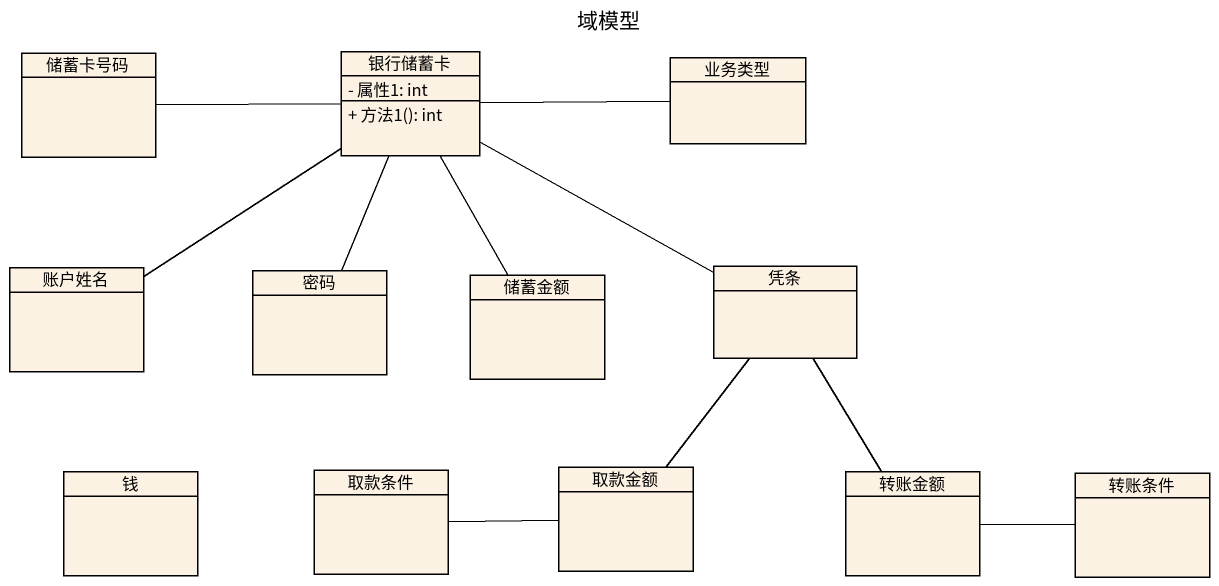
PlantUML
@startuml
title 域模型
hide circle
hide empty members
skinparam classAttributeIconSize 0
class 储蓄卡号码
class 银行储蓄卡 {
  - 属性1: int
  + 方法1(): int
}
class 业务类型
class 凭条
class 账户姓名
class 密码
class 储蓄金额
class 取款金额
class 钱
class 取款条件
class 转账金额
class 转账条件
储蓄卡号码 -right- 银行储蓄卡
银行储蓄卡 -right- 业务类型
银行储蓄卡 -right- 凭条
银行储蓄卡 -- 账户姓名
银行储蓄卡 -- 密码
银行储蓄卡 -- 储蓄金额
凭条 -- 取款金额
凭条 -- 转账金额
取款条件 -right- 取款金额
转账金额 -right- 转账条件
@enduml
